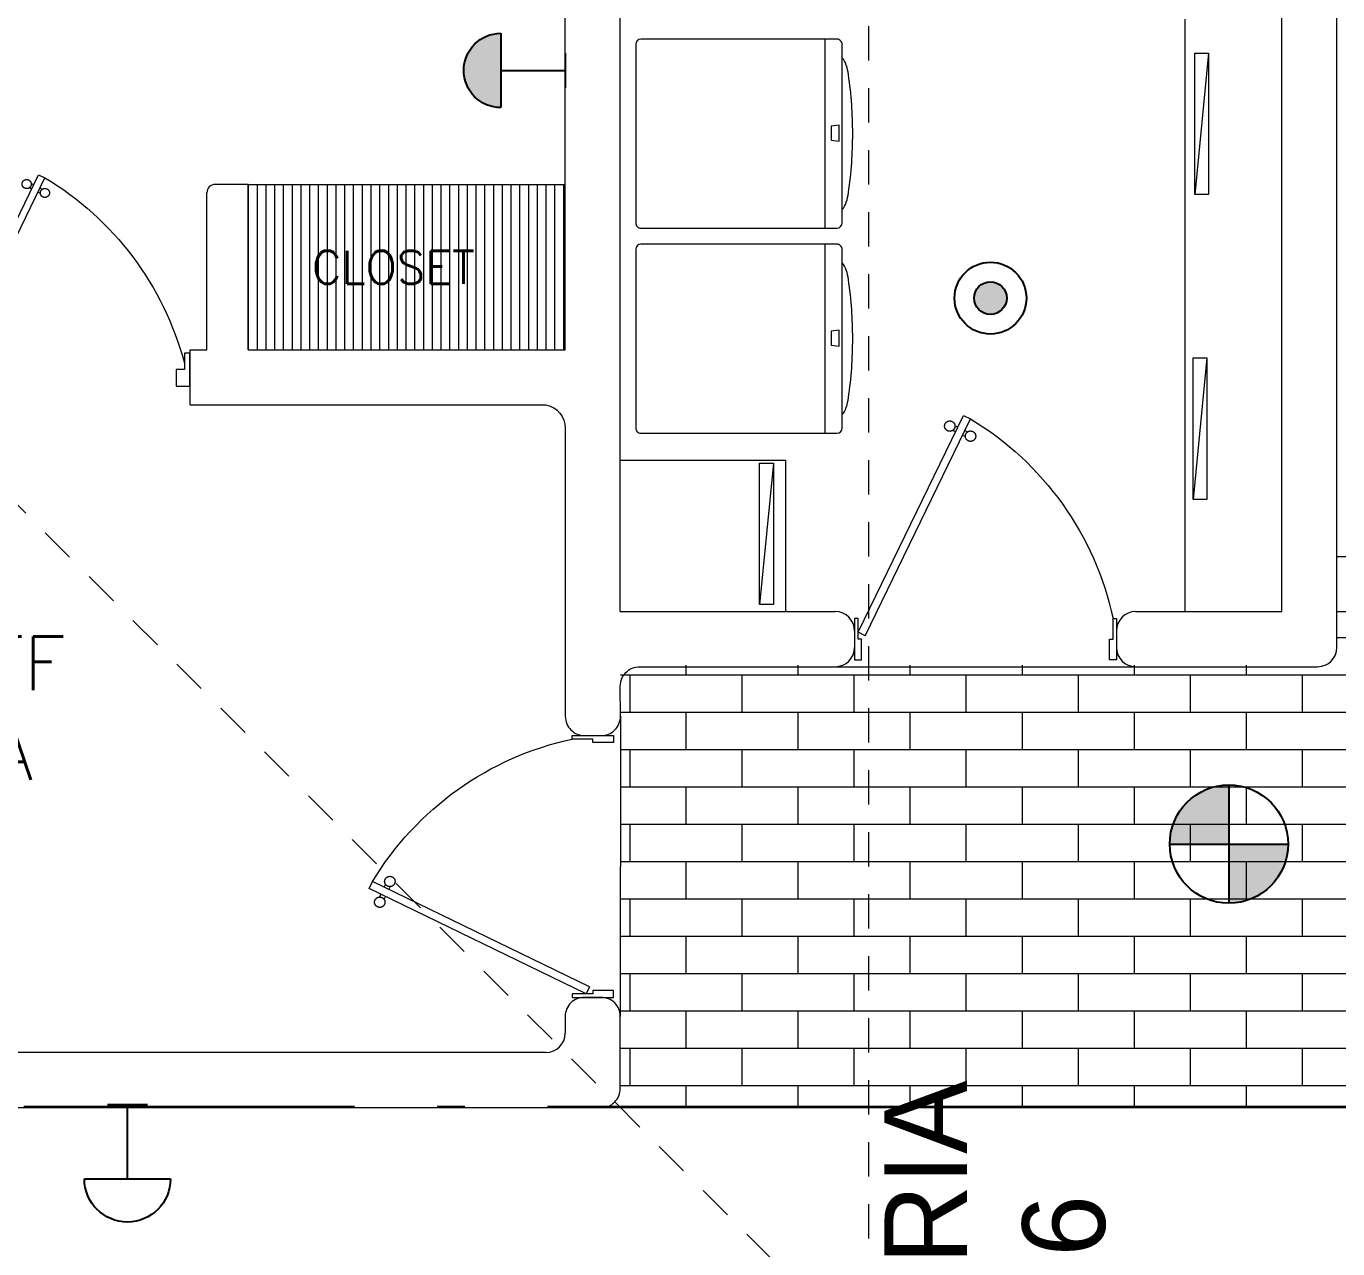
# Model space of a CAD drawing. Header units: metres. Extents: x 14 to 2416, y -346 to 476.
# Drawn here: x 33.796 to 38.554, y -222.852 to -218.416 of the extents above; entities that cross this region are included whole.
import ezdxf

# ---------------------------------------------------------------- set-up
doc = ezdxf.new("R2010")
doc.units = ezdxf.units.M
for name, pattern in [('0', [0]), ('ACAD_ISO10W100', [18, 12, -3, 0, -3]), ('HIDDEN2', [0.1875, 0.125, -0.0625]), ('STYLE_06', [1.041641, 0.625, -0.208282, 0.069427, -0.138931])]:
    doc.linetypes.add(name, pattern=pattern)
doc.layers.get('0').update_dxf_attribs({"linetype": '0', "lineweight": 20})
for name, color, linetype, lineweight in [('A-ANNO-TEXT', 20, 'Continuous', 13), ('A-DOOR', 35, 'Continuous', 5), ('A-WALL', 250, 'Continuous', 20), ('baños', 251, 'Continuous', 0), ('closets', 253, 'Continuous', 0), ('E Tuberia Telefonica', 118, 'STYLE_06', 40), ('MAVA -LUMINARIAS', 1, 'Continuous', 18), ('MOBILIARIOS', 252, 'Continuous', 0), ('piso', 253, 'Continuous', 0), ('textos', 7, 'Continuous', 0)]:
    doc.layers.add(name, color=color, linetype=linetype, lineweight=lineweight)
doc.layers.add('hatch piso', color=253, linetype='Continuous', lineweight=0, transparency=0.7)
doc.layers.add('MAVA LUM', color=1, linetype='Continuous')
doc.layers.add('MAVA Luminarias', color=1, linetype='Continuous')
doc.layers.add('SOLAR', color=7, linetype='ACAD_ISO10W100', lineweight=9, true_color=0xff1414)
doc.layers.add('Techos 1', color=7, linetype='HIDDEN2', lineweight=9, true_color=0x42391a)
doc.styles.add('CENTURY GOTHIC', font='GOTHIC.TTF')
doc.styles.add('DIMTEXT', font='dim.shx', dxfattribs={"width": 0.75})
doc.styles.get("Standard").update_dxf_attribs({"font": 'arial.ttf', "height": 0.1875})

# ---------------------------------------------------------------- blocks, each defined once
blk = doc.blocks.new('puerta 1.00')
at = {"layer": 'A-DOOR'}
for p, q in [((-0.15, -0.0125), (-0.9369, -0.3949)), ((-0.1376, -0.038), (-0.9245, -0.4204)), ((-0.1376, -0.038), (-0.15, -0.0125)), ((-0.8946, -0.3743), (-0.8996, -0.3641)), ((-0.8777, -0.3661), (-0.8826, -0.3559)), ((-0.9369, -0.3949), (-0.9245, -0.4204)), ((-0.8822, -0.3998), (-0.8772, -0.4101)), ((-0.8653, -0.3916), (-0.8603, -0.4018))]:
    blk.add_line(p, q, dxfattribs=at)
for points in [[(-0.05, 0), (-0.05, -0.025), (-0.125, -0.025), (-0.125, -0.0125), (-0.2, -0.0125), (-0.2, 0), (-0.05, 0)], [(-0.05, -0.95), (-0.05, -0.925), (-0.125, -0.925), (-0.125, -0.9375), (-0.2, -0.9375), (-0.2, -0.95), (-0.05, -0.95)]]:
    blk.add_lwpolyline(points, dxfattribs=at)
blk.add_arc((0.0366, 0.1602), 1.1229, 211.1336, 257.8343, dxfattribs=at)
for points in [[(-0.8982, -0.3642), (-0.9033, -0.3642), (-0.912, -0.3591), (-0.917, -0.3504), (-0.917, -0.3403), (-0.912, -0.3316), (-0.9033, -0.3265), (-0.8932, -0.3265), (-0.8844, -0.3316), (-0.8794, -0.3403), (-0.8794, -0.3504), (-0.8844, -0.3591), (-0.8932, -0.3642), (-0.8982, -0.3642)], [(-0.8617, -0.4394), (-0.8667, -0.4394), (-0.8754, -0.4344), (-0.8805, -0.4256), (-0.8805, -0.4156), (-0.8754, -0.4068), (-0.8667, -0.4018), (-0.8566, -0.4018), (-0.8479, -0.4068), (-0.8428, -0.4156), (-0.8428, -0.4257), (-0.8479, -0.4344), (-0.8566, -0.4394), (-0.8617, -0.4394)]]:
    blk.add_open_spline(points, degree=2, dxfattribs=at)
blk = doc.blocks.new('P90')
at = {"layer": 'A-DOOR'}
for p, q in [((-0.0476, -0.8576), (0.6364, -0.5264)), ((-0.0368, -0.88), (0.6473, -0.5489)), ((0.5843, -0.5517), (0.58, -0.5427)), ((0.5992, -0.5445), (0.5949, -0.5355)), ((0.6101, -0.5669), (0.6144, -0.5759)), ((0.6473, -0.5489), (0.6364, -0.5264)), ((0.5952, -0.5741), (0.5995, -0.5831)), ((-0.0368, -0.88), (-0.0476, -0.8576))]:
    blk.add_line(p, q, dxfattribs=at)
for points in [[(-0.06, -0.02), (-0.06, -0.05), (-0.12, -0.05), (-0.12, 0), (0, 0), (0, -0.02)], [(-0.0668, -0.88), (-0.0668, -0.85), (-0.1268, -0.85), (-0.1268, -0.9), (-0.0068, -0.9), (-0.0068, -0.88)]]:
    blk.add_lwpolyline(points, close=True, dxfattribs=at)
blk.add_arc((-0.3259, -1.105), 1.1228, 31.0139, 75.0797, dxfattribs=at)
for points in [[(0.5812, -0.5096), (0.5857, -0.5096), (0.5933, -0.5141), (0.5977, -0.5218), (0.5977, -0.5306), (0.5933, -0.5383), (0.5856, -0.5427), (0.5767, -0.5427), (0.5691, -0.5383), (0.5647, -0.5306), (0.5647, -0.5217), (0.5691, -0.514), (0.5768, -0.5096), (0.5812, -0.5096)], [(0.6133, -0.5758), (0.6177, -0.5758), (0.6254, -0.5803), (0.6298, -0.5879), (0.6298, -0.5968), (0.6253, -0.6045), (0.6176, -0.6089), (0.6088, -0.6089), (0.6011, -0.6044), (0.5967, -0.5967), (0.5967, -0.5879), (0.6011, -0.5802), (0.6088, -0.5758), (0.6133, -0.5758)]]:
    blk.add_open_spline(points, degree=2, dxfattribs=at)
blk = doc.blocks.new('PL BASE 1N NASAS 09')
at = {"layer": 'closets', "transparency": 33554687}
h = blk.add_hatch(dxfattribs=at)
h.set_pattern_fill('LINE', color=256, scale=0.01, angle=90)
h.set_pattern_definition([(90, (-221.61947, 143.81628), (-0.03175, 2e-18), [])])
h.paths.add_polyline_path([(-115.7811, -51.8997), (-114.6315, -51.8997), (-114.6315, -52.4997), (-115.7811, -52.4997)])
at = {"layer": 'A-WALL'}
for p, q in [((-114.6311, -52.4997), (-114.6311, -49.0997)), ((-112.0311, -53.4497), (-112.0311, -51.1497)), ((-111.8311, -53.5797), (-111.8311, -51.1497)), ((-115.7811, -51.8997), (-115.9011, -51.8997)), ((-115.7811, -52.4997), (-115.7811, -51.8997)), ((-115.9311, -52.4997), (-115.9311, -51.9297)), ((-115.9922, -52.4997), (-115.9311, -52.4997)), ((-115.9922, -52.6997), (-115.9922, -52.4997)), ((-115.7811, -52.4997), (-114.6311, -52.4997)), ((-115.9922, -52.6997), (-115.9311, -52.6997)), ((-114.4311, -53.4497), (-113.6511, -53.4497)), ((-112.5611, -53.4497), (-112.0311, -53.4497)), ((-112.2311, -53.4497), (-112.0311, -53.4497)), ((-113.5811, -53.5197), (-113.5811, -53.5797)), ((-112.6311, -53.5197), (-112.6311, -53.5797)), ((-112.5611, -53.6497), (-111.9011, -53.6497))]:
    blk.add_line(p, q, dxfattribs=at)
for points in [[(-114.4311, -53.4497), (-114.4311, -49.4497), (-113.9011, -49.4497, 0.414214), (-113.8311, -49.3797), (-113.8311, -49.3197, 0.414214), (-113.9011, -49.2497), (-114.4311, -49.2497)], [(-115.9922, -52.6997), (-114.7011, -52.6997, -0.372592), (-114.6311, -52.7846), (-114.6306, -53.8297, 0.414214), (-114.5606, -53.8997), (-114.5006, -53.8997, 0.414214), (-114.4306, -53.8297), (-114.4311, -53.7197, -0.414214), (-114.3611, -53.6497), (-113.6511, -53.6497)], [(-114.7011, -55.0497), (-116.9615, -55.0497, 0.426959), (-117.0311, -55.1193), (-117.0311, -55.1793, 0.424099), (-116.9615, -55.2497), (-114.5011, -55.2497, 0.414214), (-114.4311, -55.1797), (-114.4311, -54.9188, 0.420437), (-114.5011, -54.8497), (-114.5611, -54.8497, 0.420437), (-114.6311, -54.9188), (-114.6311, -54.9797)]]:
    blk.add_lwpolyline(points, format="xyb", dxfattribs=at)
for points in [[(-112.0311, -53.4497), (-112.0311, -51.8162)], [(-114.3611, -53.6497), (-113.6511, -53.6497)]]:
    blk.add_lwpolyline(points, dxfattribs=at)
for centre, radius, start, end in [((-115.9011, -51.9297), 0.03, 90, 180), ((-113.6511, -53.5197), 0.07, 0, 90), ((-112.5611, -53.5197), 0.07, 90, 180), ((-113.6511, -53.5797), 0.07, 270, 0), ((-112.5611, -53.5797), 0.07, 180, 270), ((-111.9011, -53.5797), 0.07, 270, 360), ((-114.7011, -54.9797), 0.07, 270, 0)]:
    blk.add_arc(centre, radius, start, end, dxfattribs=at)
at = {"layer": 'closets', "transparency": 33554687}
blk.add_line((-115.7811, -51.8997), (-114.6311, -51.8997), dxfattribs=at)
at = {"layer": 'MOBILIARIOS'}
blk.add_line((-112.3815, -53.4497), (-112.3815, -51.2997), dxfattribs=at)
blk.add_lwpolyline([(-114.4315, -52.8997), (-113.8315, -52.8997), (-113.8315, -53.4497)], dxfattribs=at)
at = {"layer": 'piso'}
for p, q in [((-111.8311, -53.2497), (-106.4311, -53.2497)), ((-111.8311, -53.4497), (-106.4311, -53.4497)), ((-113.6511, -53.6497), (-112.5611, -53.6497)), ((-114.4306, -53.8292), (-114.4311, -54.9188)), ((-114.5011, -55.2497), (-106.3611, -55.2497))]:
    blk.add_line(p, q, dxfattribs=at)
at = {"layer": 'Techos 1'}
for p in [(-113.5311, -47.9497), (-117.6311, -52.0497)]:
    blk.add_line(p, (-113.5311, -56.1497), dxfattribs=at)
at = {"layer": 'A-DOOR', "xscale": -1}
for name, p, rotation in [('P90', (-115.9926, -52.5114), 270), ('puerta 1.00', (-113.5811, -53.6747), 90), ('puerta 1.00', (-114.4056, -54.8497), 180)]:
    blk.add_blockref(name, p, dxfattribs=dict(at, rotation=rotation))
at = {"layer": 'textos'}
for s, insert, char_height, width, attachment_point in [('\\pxqc;{\\Fromans|c0;\\H0.8x;CLOSET\\H1.25x; }', (-113.5584, -52.2599), 0.15, 3.392974, 9), ('{\\Fromans|c0;STAFF \\PAREA}', (-117.1966, -54.0596), 0.195, 3.422974, 7)]:
    blk.add_mtext(s, dxfattribs=dict(at, insert=insert, char_height=char_height, width=width, attachment_point=attachment_point))
blk = doc.blocks.new('cl02b-planta')
blk.add_lwpolyline([(1.0729, 0.6704), (0.3871, 0.6704)])
blk.add_lwpolyline([(0.7026, 0.6181), (0.7608, 0.6181), (0.757, 0.6473), (0.7064, 0.6473)], close=True)
for centre, start, end in [((0.4058, 1.3378), 90, 180), ((1.0541, 1.3378), 0, 90), ((0.4058, 0.626), 180, 270), ((1.0541, 0.626), 270, 360)]:
    blk.add_arc(centre, 0.0187, start, end)
for points in [[(0.3871, 1.3378), (0.3871, 1.1005), (0.3871, 0.8633), (0.3871, 0.626)], [(1.0541, 1.3565), (0.838, 1.3565), (0.6219, 1.3565), (0.4058, 1.3565)], [(1.0729, 0.626), (1.0729, 0.8633), (1.0729, 1.1005), (1.0729, 1.3378)], [(0.4058, 0.6072), (0.4221, 0.6072), (0.4385, 0.6072), (0.4549, 0.6072)]]:
    blk.add_open_spline(points, degree=3)
for points, knots in [([(0.4549, 0.6072), (0.6383, 0.6072), (0.8216, 0.6072), (1.005, 0.6072), (1.0214, 0.6072), (1.0378, 0.6072), (1.0541, 0.6072)], [-3.008028, -3.008028, -3.008028, -3.008028, -1.202999, -1.202999, -1.202999, -1.041988, -1.041988, -1.041988, -1.041988]), ([(0.4549, 0.6072), (0.4673, 0.5945), (0.4923, 0.5878), (0.5896, 0.5738), (0.6583, 0.5691), (0.73, 0.5691)], [-2.130599, -2.130599, -2.130599, -2.130599, -1.882644, -1.882644, -1.083277, -1.083277, -1.083277, -1.083277]), ([(0.73, 0.5691), (0.8016, 0.5691), (0.8703, 0.5738), (0.9676, 0.5878), (0.9926, 0.5945), (1.005, 0.6072)], [-1.083277, -1.083277, -1.083277, -1.083277, -0.28391, -0.28391, -0.035954, -0.035954, -0.035954, -0.035954])]:
    blk.add_open_spline(points, degree=3, knots=knots)
blk = doc.blocks.new('PL MUEBLES 1N NASAS 09')
at = {"layer": 'hatch piso'}
h = blk.add_hatch(dxfattribs=at)
h.set_pattern_fill('AR-BRSTD', color=256, scale=0.002)
h.set_pattern_definition([(0, (-12.57728, 39.359), (0, 0.1354836), []), (90, (-12.57728, 39.359), (-0.2032, 0.1354836), [0.1354836, -0.1354836])])
h.paths.add_polyline_path([(47.8305, 32.959), (47.8305, 34.559), (50.4305, 34.559), (50.4305, 34.759), (55.8305, 34.759), (55.8291, 32.959)])
at = {"layer": 'baños'}
blk.add_blockref('PL BASE 1N NASAS 09', (162.2615, 88.2033), dxfattribs=at)
at = {"layer": 'MOBILIARIOS', "rotation": 89.99999999999999}
for p in [(49.2426, 35.7581), (49.2426, 35.014)]:
    blk.add_blockref('cl02b-planta', p, dxfattribs=at)
blk = doc.blocks.new('A$Cbef68299')
blk.add_blockref('PL MUEBLES 1N NASAS 09', (-30.7659, -32.0535))
blk = doc.blocks.new('A$Cc5be7df0')
at = {"layer": 'piso'}
blk.add_line((21.2139, 18.2425), (29.2125, 18.2425), dxfattribs=at)
at = {"layer": 'SOLAR', "ltscale": 0.1}
blk.add_lwpolyline([(50.6493, 18.241), (12.7705, 18.2411), (13.2139, 38.2316), (50.9852, 38.2377)], close=True, dxfattribs=at)
at = {"layer": 'A-ANNO-TEXT'}
blk.add_blockref('A$Cbef68299', (4.1493, 17.337), dxfattribs=at)
blk = doc.blocks.new('SCONCE 1')
at = {"layer": 'MAVA Luminarias', "color": 5, "linetype": 'Continuous'}
for p, q in [((-1.3737, 0.6794), (-1.3737, 1.191)), ((-0.9314, 0.8161), (-0.9314, 1.0543)), ((-1.3737, 0.9352), (-0.9314, 0.9352))]:
    blk.add_line(p, q, dxfattribs=at)
blk.add_arc((-1.3737, 0.9352), 0.2558, 90, 270, dxfattribs=at)
blk = doc.blocks.new('SUPERFICIAL')
at = {"layer": 'MAVA LUM'}
h = blk.add_hatch(color=256, dxfattribs=at)
h.dxf.hatch_style = 1
edge = h.paths.add_edge_path()
edge.add_arc((0.0008, 0.0016), 0.059, 0, 360)
for radius in [0.1303, 0.0593]:
    blk.add_circle((0.0008, 0.0016, 0), radius, dxfattribs=at)
at = {"ltscale": 1e-05, "style": 'DIMTEXT', "flags": 1}
blk.add_attdef('MULTIPLICADOR', (0.0928, 0.4687), '', height=0.15, dxfattribs=at)
blk = doc.blocks.new('SCONCE 2')
at = {"layer": 'MAVA Luminarias', "linetype": 'Continuous'}
blk.add_hatch(color=1, dxfattribs=at).paths.add_polyline_path([(0.3422, -0.2405, 1), (-0.169, -0.2405)])
at = {"layer": 'MAVA Luminarias', "color": 1, "linetype": 'Continuous'}
for p, q in [((-0.169, -0.2405), (0.3422, -0.2405)), ((0.0866, -0.2405), (0.0866, -0.6823)), ((-0.0323, -0.6823), (0.2056, -0.6823))]:
    blk.add_line(p, q, dxfattribs=at)
blk.add_arc((0.0866, -0.2405), 0.2556, 0, 180, dxfattribs=at)
blk = doc.blocks.new('undercounter')
at = {"layer": 'MAVA -LUMINARIAS', "lineweight": 0}
h = blk.add_hatch(dxfattribs=at)
h.set_pattern_fill('ANGLE', color=6)
h.set_pattern_definition([(0, (0, 0), (0, 6.985), [5.08, -1.905]), (90, (0, 0), (-6.985, 4e-16), [5.08, -1.905])])
h.paths.add_polyline_path([(19.338, 1.5834), (19.338, 1.5173), (20.0151, 1.5173)])
at = {"layer": 'MAVA -LUMINARIAS', "color": 6, "lineweight": 0}
blk.add_line((19.338, 1.5834), (20.0151, 1.5173), dxfattribs=at)
blk.add_lwpolyline([(19.338, 1.5834), (20.0151, 1.5834), (20.0151, 1.5173), (19.338, 1.5173)], close=True, dxfattribs=at)
blk = doc.blocks.new('lum decorativa')
at = {"layer": 'MAVA Luminarias', "ltscale": 0.3, "transparency": 33554687}
h = blk.add_hatch(color=82, dxfattribs=at)
h.paths.add_polyline_path([(513802.9376, 2035251.3382, 0.414214), (513802.8639, 2035251.2646), (513802.9376, 2035251.2646)])
h.paths.add_polyline_path([(513802.9376, 2035251.1909, 0.414214), (513803.0112, 2035251.2646), (513802.9376, 2035251.2646)])
at = {"layer": 'MAVA Luminarias', "color": 82, "ltscale": 0.3, "transparency": 33554687}
for p, q in [((513802.9376, 2035251.3382), (513802.9376, 2035251.1909)), ((513802.8639, 2035251.2646), (513803.0112, 2035251.2646))]:
    blk.add_line(p, q, dxfattribs=at)
blk.add_circle((513802.9376, 2035251.2646), 0.0737, dxfattribs=at)

msp = doc.modelspace()

# ---------------------------------------------------------------- block references
at = {"layer": 'A-ANNO-TEXT'}
msp.add_blockref('A$Cc5be7df0', (14.7377, -240.577), dxfattribs=at)
at = {"layer": 'MAVA Luminarias', "linetype": 'Continuous', "xscale": -0.5277282914889166, "yscale": 0.5277282914889166, "zscale": 0.5277282914889166, "rotation": 90}
msp.add_blockref('SCONCE 2', (35.3915, -218.5304), dxfattribs=at)
at = {"layer": 'MAVA Luminarias', "lineweight": 0, "xscale": 0.7576267738864566, "yscale": 0.7576267738864566, "zscale": 0.7576267738864566, "rotation": 270}
for p in [(36.8862, -203.862), (36.8797, -204.9685), (35.3075, -205.3504)]:
    msp.add_blockref('undercounter', p, dxfattribs=at)
at = {"layer": 'MAVA Luminarias'}
msp.add_blockref('SUPERFICIAL', (37.2935, -219.4038, 0), dxfattribs=at)
at = {"layer": 'MAVA Luminarias', "color": 82, "xscale": 2.91286913078865, "yscale": 2.91286913078865, "zscale": 2.91286913078865}
msp.add_blockref('lum decorativa', (-1496602.5568, -5928641.9655), dxfattribs=at)
at = {"layer": 'MAVA Luminarias', "color": 251, "xscale": -0.6101999921123585, "yscale": 0.6101999921123585, "zscale": 0.6101999921123585, "rotation": 270}
msp.add_blockref('SCONCE 1', (33.5927, -221.7607), dxfattribs=at)

# ---------------------------------------------------------------- texts
at = {"layer": 'E Tuberia Telefonica', "insert": (37.312, -223.772, -41.148), "char_height": 0.3, "width": 3.187458, "attachment_point": 5, "rotation": 90, "style": 'CENTURY GOTHIC'}
msp.add_mtext('2x1" %%C TUBERIA PVC SDR26 ', dxfattribs=at)

doc.saveas('drawing.dxf')
